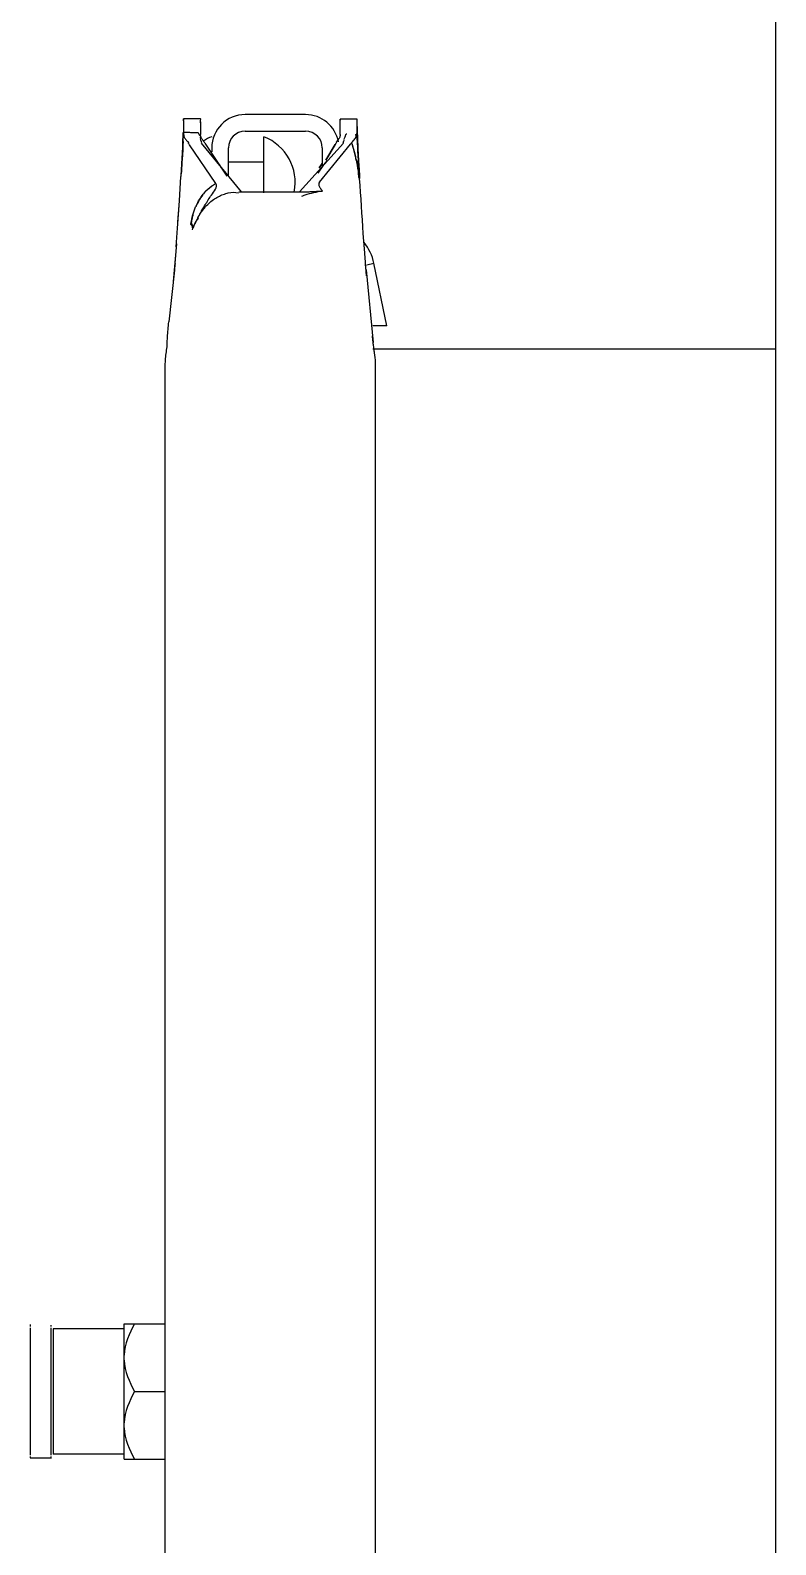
# Model space of a CAD drawing. Header units: millimetres. Extents: x 6781 to 13993, y -7973 to 4183.
# Drawn here: x 8180 to 8251.5, y 49 to 194.3 of the extents above; entities that cross this region are included whole.
import ezdxf

# ---------------------------------------------------------------- set-up
doc = ezdxf.new("R2010")
doc.units = ezdxf.units.MM
doc.header["$LTSCALE"] = 307.34
doc.layers.get('0').update_dxf_attribs({"linetype": 'CONTINUOUS'})

msp = doc.modelspace()

# ---------------------------------------------------------------- linework, layer by layer
at = {"linetype": 'Continuous', "lineweight": 25}
for p, q in [((8251.48429, -226.80211), (8251.48429, 354.18138)), ((8206.42559, 186.18964), (8200.62559, 186.18964)), ((8194.7247, 185.80865), (8196.3247, 185.80865)), ((8194.73559, 184.47859), (8194.73559, 185.49695)), ((8196.33559, 185.49695), (8196.33559, 184.46264)), ((8200.62559, 184.58964), (8206.42559, 184.58964)), ((8209.73583, 184.43854), (8209.73559, 185.48586)), ((8209.74654, 185.79756), (8211.34654, 185.79756)), ((8211.33559, 185.48586), (8211.33591, 184.3819)), ((8211.47908, 182.25005), (8211.36538, 185.45504)), ((8194.67115, 184.4822), (8194.59203, 182.24864)), ((8194.66745, 183.22888), (8194.64378, 182.84178)), ((8194.65457, 183.01784), (8194.66749, 183.2288)), ((8194.68982, 183.5986), (8194.66746, 183.22894)), ((8194.73559, 184.47848), (8194.73468, 184.34712)), ((8195.00465, 184.46962), (8194.73559, 184.47848)), ((8194.9018, 184.47356), (8194.73593, 184.47954)), ((8195.20557, 184.4628), (8194.9018, 184.47356)), ((8195.27184, 184.46064), (8195.00465, 184.46962)), ((8195.53717, 184.45153), (8195.27184, 184.46064)), ((8197.81214, 179.58307), (8195.29367, 183.2913)), ((8195.73445, 184.44617), (8195.53731, 184.45192)), ((8196.37361, 184.09947), (8196.3062, 183.98205)), ((8196.3062, 183.98205), (8196.34425, 183.8651)), ((8196.33503, 184.35639), (8196.33433, 184.2981)), ((8196.34404, 184.20236), (8196.33433, 184.2981)), ((8196.33559, 184.46264), (8196.33503, 184.35639)), ((8196.37361, 184.09947), (8196.34404, 184.20236)), ((8196.38553, 183.7308), (8196.34425, 183.8651)), ((8196.43197, 183.5646), (8196.38553, 183.7308)), ((8196.42868, 183.43509), (8200.23559, 178.7816)), ((8196.77517, 183.4527), (8198.87858, 180.29302)), ((8202.42559, 178.69033), (8202.42559, 184.06964)), ((8205.83559, 178.7816), (8210.04999, 183.43509)), ((8207.74322, 179.72358), (8210.72286, 183.36433)), ((8209.2588, 183.31608), (8208.36591, 181.82367)), ((8208.36614, 181.81597), (8209.2588, 183.31608)), ((8209.73654, 184.36493), (8209.73583, 184.43854)), ((8209.73774, 184.28569), (8209.73654, 184.36493)), ((8210.10613, 183.73258), (8210.11157, 183.75107)), ((8211.39037, 183.47), (8211.33591, 184.38199)), ((8211.41519, 183.05924), (8211.39037, 183.47)), ((8194.59203, 182.24864), (8194.47752, 180.24325)), ((8194.58549, 181.91013), (8194.56442, 181.58038)), ((8194.56445, 181.58065), (8194.58546, 181.90986)), ((8194.61077, 182.31028), (8194.58549, 181.91013)), ((8194.64378, 182.84178), (8194.61077, 182.31028)), ((8194.64374, 182.84172), (8194.65457, 183.01784)), ((8197.42559, 182.98964), (8197.42559, 182.60706)), ((8199.02559, 180.26068), (8199.02559, 182.98964)), ((8199.02559, 181.66964), (8202.42559, 181.66964)), ((8208.02559, 182.98964), (8208.02559, 181.17339)), ((8211.41516, 183.05915), (8211.42685, 182.86787)), ((8211.43204, 182.78291), (8211.41519, 183.05924)), ((8211.44451, 182.5798), (8211.43204, 182.78291)), ((8211.59289, 180.25515), (8211.47908, 182.25005)), ((8211.51349, 181.48115), (8211.49938, 181.70277)), ((8194.32381, 177.90758), (8194.47838, 180.25639)), ((8194.32383, 177.90758), (8194.47752, 180.24328)), ((8208.02559, 181.5442), (8207.72671, 181.09523)), ((8207.72671, 181.09523), (8207.88134, 181.31865)), ((8208.02559, 181.4585), (8207.72773, 181.0944)), ((8207.88134, 181.31865), (8208.02559, 181.50862)), ((8211.5347, 181.1507), (8211.51349, 181.48115)), ((8211.57575, 180.51779), (8211.5347, 181.1507)), ((8211.57571, 180.51831), (8211.59289, 180.25516)), ((8211.59288, 180.25523), (8211.57575, 180.51779)), ((8211.5929, 180.25515), (8211.57576, 180.51762)), ((8211.60539, 180.06402), (8211.59288, 180.25523)), ((8211.59289, 180.25515), (8211.60539, 180.06401)), ((8200.02733, 178.7816), (8206.04385, 178.7816)), ((8194.14988, 175.29579), (8194.32383, 177.90758)), ((8194.18923, 175.88389), (8194.32381, 177.90758)), ((8195.88583, 177.33958), (8195.88502, 177.33768)), ((8195.4518, 175.79981), (8195.43184, 175.65693)), ((8194.02855, 173.49488), (8194.14987, 175.29579)), ((8212.05366, 173.32379), (8211.9558, 174.77476)), ((8194.04746, 173.79196), (8193.72888, 170.18039)), ((8212.27417, 170.70948), (8212.05494, 173.32388)), ((8193.92294, 171.90922), (8193.97323, 172.67755)), ((8212.13502, 172.12062), (8212.14871, 171.91441)), ((8212.2881, 171.79035), (8212.97299, 171.93045)), ((8214.21269, 165.91245), (8212.97302, 171.9303)), ((8193.84356, 171.25261), (8193.31393, 166.30084)), ((8212.21655, 171.29306), (8212.90271, 164.34333)), ((8214.21269, 165.91245), (8212.87723, 165.91278)), ((8212.87691, 164.62652), (8212.84752, 164.90228)), ((8212.90271, 164.34333), (8212.87704, 164.62538)), ((8212.90852, 164.17781), (8212.90271, 164.34333)), ((8251.48429, 163.6896), (8212.87691, 163.6896)), ((8212.92492, 163.91733), (8212.93961, 163.79516)), ((8192.97292, -38.41181), (8192.97292, 162.15572)), ((8213.09826, 162.15012), (8213.09826, -38.41181)), ((8180.03559, 70.12592), (8180.03559, 70.12107)), ((8180.03559, 70.10537), (8180.03559, 70.09084)), ((8180.03559, 70.0595), (8180.03559, 70.03534)), ((8180.03559, 69.98849), (8180.03559, 69.9548)), ((8180.03559, 69.89263), (8180.03559, 69.84953)), ((8180.03559, 69.77228), (8180.03559, 57.60699)), ((8182.03559, 70.03534), (8182.03559, 70.0595)), ((8182.03559, 69.9548), (8182.03559, 69.98849)), ((8182.03559, 69.84953), (8182.03559, 69.89263)), ((8182.03559, 57.60699), (8182.03559, 69.77228)), ((8189.03559, 57.19011), (8189.03559, 70.18916)), ((8189.03559, 70.18916), (8192.97292, 70.18916)), ((8182.23559, 69.68964), (8182.23559, 57.68964)), ((8189.03559, 69.68964), (8182.23559, 69.68964)), ((8190.03504, 63.68964), (8192.97292, 63.68964)), ((8180.03559, 57.52974), (8180.03559, 57.48664)), ((8180.03559, 57.42447), (8180.03559, 57.39078)), ((8180.03559, 57.34393), (8180.03559, 57.31977)), ((8180.03559, 57.31586), (8182.03559, 57.31586)), ((8182.03559, 57.48664), (8182.03559, 57.52974)), ((8182.03559, 57.39078), (8182.03559, 57.42447)), ((8182.03559, 57.31977), (8182.03559, 57.34393)), ((8182.03559, 57.2739), (8182.03559, 57.28843)), ((8182.03559, 57.25335), (8182.03559, 57.2582)), ((8189.03559, 57.68964), (8182.23559, 57.68964)), ((8189.03559, 57.19011), (8192.97292, 57.19011))]:
    msp.add_line(p, q, dxfattribs=at)
for points in [[(8195.29367, 183.2913), (8195.24787, 183.35708), (8195.20067, 183.42171), (8195.15223, 183.48519)], [(8196.12397, 184.43878), (8195.93006, 184.44163), (8195.73445, 184.44617)], [(8196.47952, 183.46838), (8196.43821, 183.54675), (8196.43526, 183.56357)], [(8196.77516, 183.4527), (8196.73685, 183.50911), (8196.69786, 183.56426), (8196.65818, 183.61812)], [(8209.2588, 183.31608), (8209.30784, 183.39591), (8209.35862, 183.47425), (8209.41116, 183.551)], [(8210.0614, 183.45351), (8210.0124, 183.48299), (8210.04408, 183.53105), (8210.05688, 183.6034)], [(8210.05688, 183.6034), (8210.08488, 183.65712), (8210.10613, 183.73258)], [(8210.72309, 183.36457), (8210.75845, 183.40711), (8210.79551, 183.45026), (8210.83431, 183.49405)], [(8197.96574, 181.61389), (8198.18984, 181.31876), (8198.34446, 181.09535)], [(8207.62297, 180.58188), (8208.1598, 181.37056), (8208.47533, 181.75099)], [(8195.65093, 175.34187), (8195.65122, 175.36755), (8195.64972, 175.39378)], [(8193.12703, 163.76782), (8193.14254, 163.90029), (8193.15285, 164.03918), (8193.15802, 164.18443)], [(8212.90852, 164.17781), (8212.91457, 164.04489), (8212.92492, 163.91733)]]:
    msp.add_lwpolyline(points, dxfattribs=at)
for centre, radius, start, end in [((8200.62559, 182.98964), 3.2, 90, 180), ((8206.42559, 182.98964), 3.2, 10.8772829, 90), ((8200.62559, 182.98964), 1.6, 90, 180), ((8206.42559, 182.98964), 1.6, 0, 90), ((8197.11268, 184.89312), 1.08453, 213.6988219, 218.2130846), ((8199.15226, 179.66964), 4.72667, 111.426246, 122.2540036), ((8200.69893, 179.66964), 4.72667, 348.9444826, 68.573754), ((8174.24548, 172.02593), 38.34399, 17.1867557, 17.4026961), ((8826.29183, 220.55836), 616.01908, 183.36669648, 183.48994947), ((8759.39193, 216.41185), 548.99083, 183.5030213, 183.6528682), ((8199.48555, 179.29204), 12.08158, 8.1116096, 9.2670656), ((8195.25012, 178.74495), 16.35242, 6.2001504, 6.7174147), ((8187.4991, 177.97021), 24.14219, 5.0094732, 5.4169913), ((8200.80113, 175.23394), 5.34738, 144.1065616, 152.6431307), ((8199.74227, 173.95136), 4.32132, 153.987813, 156.6595023), ((8199.80249, 173.92228), 4.3882, 152.1095037, 153.9913158), ((8199.81328, 173.91679), 4.40031, 147.5948438, 152.1120851), ((8199.71234, 173.96487), 4.28849, 158.6941253, 161.2708932), ((8199.70656, 173.96723), 4.28226, 156.6650961, 158.6955017), ((8208.46533, 171.01341), 4.6, 11.4973386, 39.25498)]:
    msp.add_arc(centre, radius, start, end, dxfattribs=at)
for points, knots in [([(8194.73026, 185.77309), (8194.72209, 185.77309), (8194.73563, 185.71722), (8194.72402, 185.69545), (8194.7229, 185.66876)], [0, 0, 0, 0, 0.234234439, 1, 1, 1, 1]), ([(8194.73446, 185.68339), (8194.73413, 185.70504), (8194.72506, 185.72431), (8194.73857, 185.77309), (8194.73026, 185.77309)], [0, 0, 0, 0, 0.722746735, 1, 1, 1, 1]), ([(8194.73559, 185.49695), (8194.73559, 185.52994), (8194.73545, 185.59209), (8194.73492, 185.65424), (8194.73446, 185.68339)], [0, 0, 0, 0, 0.5308611, 1, 1, 1, 1]), ([(8196.3247, 185.80865), (8196.34331, 185.80865), (8196.29933, 185.59038), (8196.33288, 185.50844), (8196.33019, 185.38596)], [0, 0, 0, 0, 0.131846206, 1, 1, 1, 1]), ([(8209.73672, 185.6723), (8209.73706, 185.69395), (8209.74612, 185.71322), (8209.73264, 185.762), (8209.74095, 185.762)], [0, 0, 0, 0, 0.722734512, 1, 1, 1, 1]), ([(8209.73559, 185.48586), (8209.73559, 185.51885), (8209.73574, 185.581), (8209.73627, 185.64315), (8209.73672, 185.6723)], [0, 0, 0, 0, 0.530860896, 1, 1, 1, 1]), ([(8209.74095, 185.762), (8209.74912, 185.762), (8209.73564, 185.70614), (8209.74724, 185.68436), (8209.74837, 185.65767)], [0, 0, 0, 0, 0.234252534, 1, 1, 1, 1]), ([(8211.34654, 185.79756), (8211.32784, 185.79756), (8211.37151, 185.5807), (8211.33821, 185.4992), (8211.34086, 185.3778)], [0, 0, 0, 0, 0.133460482, 1, 1, 1, 1]), ([(8194.73468, 184.34712), (8194.73369, 184.26772), (8194.75528, 184.07672), (8194.85391, 183.90919), (8194.92048, 183.82284)], [0, 0, 0, 0, 0.421394706, 1, 1, 1, 1]), ([(8194.92048, 183.82284), (8194.94943, 183.78528), (8195.0165, 183.70754), (8195.09012, 183.63606), (8195.13094, 183.59908)], [0, 0, 0, 0, 0.462656383, 1, 1, 1, 1]), ([(8195.13094, 183.59908), (8195.1483, 183.58334), (8195.18454, 183.55147), (8195.22162, 183.52059), (8195.24087, 183.50495)], [0, 0, 0, 0, 0.485787364, 1, 1, 1, 1]), ([(8195.66828, 184.44837), (8195.59111, 184.45046), (8195.43686, 184.45502), (8195.28264, 184.46015), (8195.20557, 184.4628)], [0, 0, 0, 0, 0.500280507, 1, 1, 1, 1]), ([(8196.12397, 184.43878), (8196.04798, 184.43986), (8195.89607, 184.4426), (8195.74418, 184.44632), (8195.66828, 184.44837)], [0, 0, 0, 0, 0.500259135, 1, 1, 1, 1]), ([(8196.12397, 184.43878), (8196.13669, 184.41545), (8196.16381, 184.36535), (8196.19351, 184.31667), (8196.21039, 184.2914)], [0, 0, 0, 0, 0.466546885, 1, 1, 1, 1]), ([(8196.26055, 184.22225), (8196.2769, 184.2015), (8196.31301, 184.15904), (8196.35226, 184.11947), (8196.37361, 184.09947)], [0, 0, 0, 0, 0.474528032, 1, 1, 1, 1]), ([(8196.48857, 183.86722), (8196.46503, 183.90644), (8196.42285, 183.98202), (8196.38761, 184.06122), (8196.37361, 184.09947)], [0, 0, 0, 0, 0.528980608, 1, 1, 1, 1]), ([(8196.65818, 183.61812), (8196.62688, 183.65983), (8196.56811, 183.74137), (8196.51346, 183.82578), (8196.48857, 183.86722)], [0, 0, 0, 0, 0.518916042, 1, 1, 1, 1]), ([(8209.45823, 183.67022), (8209.44157, 183.65209), (8209.4063, 183.61504), (8209.3699, 183.5791), (8209.35077, 183.56073)], [0, 0, 0, 0, 0.481487979, 1, 1, 1, 1]), ([(8209.58855, 183.83021), (8209.56998, 183.80378), (8209.52817, 183.74903), (8209.48293, 183.69711), (8209.45823, 183.67022)], [0, 0, 0, 0, 0.469458212, 1, 1, 1, 1]), ([(8209.73774, 184.28569), (8209.7388, 184.21686), (8209.72256, 184.05254), (8209.64219, 183.90652), (8209.58855, 183.83021)], [0, 0, 0, 0, 0.424671645, 1, 1, 1, 1]), ([(8210.1275, 183.80551), (8210.15365, 183.89243), (8210.19943, 184.04822), (8210.25161, 184.20378), (8210.28569, 184.26728)], [0, 0, 0, 0, 0.557467154, 1, 1, 1, 1]), ([(8210.28569, 184.26728), (8210.2963, 184.28706), (8210.31474, 184.31924), (8210.34857, 184.34332), (8210.36357, 184.34412)], [0, 0, 0, 0, 0.599164731, 1, 1, 1, 1]), ([(8210.83431, 183.49405), (8210.88804, 183.55367), (8210.99281, 183.67069), (8211.09285, 183.79204), (8211.13852, 183.85382)], [0, 0, 0, 0, 0.510904657, 1, 1, 1, 1]), ([(8210.83436, 183.49401), (8210.8593, 183.40401), (8210.91315, 183.22524), (8210.96998, 183.04744), (8210.99791, 182.95844)], [0, 0, 0, 0, 0.500320351, 1, 1, 1, 1]), ([(8211.00363, 182.93731), (8210.98312, 183.00723), (8210.94149, 183.14697), (8210.89883, 183.2864), (8210.87728, 183.35609)], [0, 0, 0, 0, 0.499730656, 1, 1, 1, 1]), ([(8211.13852, 183.85382), (8211.17634, 183.90499), (8211.23704, 183.99448), (8211.28061, 184.10046), (8211.28023, 184.14616)], [0, 0, 0, 0, 0.582033855, 1, 1, 1, 1]), ([(8211.28023, 184.14616), (8211.28003, 184.17076), (8211.25969, 184.22932), (8211.20201, 184.24932), (8211.17211, 184.25562)], [0, 0, 0, 0, 0.44611935, 1, 1, 1, 1]), ([(8210.99791, 182.95844), (8211.02691, 182.86606), (8211.08371, 182.68158), (8211.13287, 182.49478), (8211.15396, 182.40093)], [0, 0, 0, 0, 0.501619732, 1, 1, 1, 1]), ([(8211.14612, 182.42993), (8211.12348, 182.51468), (8211.07695, 182.68409), (8211.02838, 182.85292), (8211.00363, 182.93731)], [0, 0, 0, 0, 0.499375648, 1, 1, 1, 1]), ([(8211.273, 181.92257), (8211.2534, 182.00742), (8211.21246, 182.17689), (8211.16864, 182.34563), (8211.14612, 182.42993)], [0, 0, 0, 0, 0.49951571, 1, 1, 1, 1]), ([(8211.15396, 182.40093), (8211.16477, 182.35283), (8211.18459, 182.25627), (8211.19999, 182.15889), (8211.20638, 182.11006)], [0, 0, 0, 0, 0.500239133, 1, 1, 1, 1]), ([(8211.20638, 182.11006), (8211.21251, 182.06321), (8211.22239, 181.96894), (8211.22674, 181.87422), (8211.22739, 181.82673)], [0, 0, 0, 0, 0.498648784, 1, 1, 1, 1]), ([(8211.40204, 181.28145), (8211.38387, 181.38902), (8211.34389, 181.60338), (8211.29751, 181.81644), (8211.273, 181.92257)], [0, 0, 0, 0, 0.500382786, 1, 1, 1, 1]), ([(8211.29727, 181.82072), (8211.31904, 181.72352), (8211.35917, 181.52963), (8211.39359, 181.33467), (8211.40945, 181.23761)], [0, 0, 0, 0, 0.50321438, 1, 1, 1, 1]), ([(8211.45242, 180.95059), (8211.44483, 181.00591), (8211.42892, 181.11634), (8211.41131, 181.2265), (8211.40204, 181.28145)], [0, 0, 0, 0, 0.500502879, 1, 1, 1, 1]), ([(8211.44625, 180.99677), (8211.45433, 180.94018), (8211.46967, 180.82725), (8211.48363, 180.71414), (8211.49028, 180.65773)], [0, 0, 0, 0, 0.501598196, 1, 1, 1, 1]), ([(8211.50689, 180.51104), (8211.51164, 180.46737), (8211.52078, 180.38015), (8211.52933, 180.29288), (8211.53347, 180.24932)], [0, 0, 0, 0, 0.500999211, 1, 1, 1, 1]), ([(8197.39061, 179.30995), (8197.45778, 179.36012), (8197.59525, 179.45609), (8197.73893, 179.54253), (8197.81214, 179.58307)], [0, 0, 0, 0, 0.500467068, 1, 1, 1, 1]), ([(8197.62438, 179.45737), (8197.59193, 179.43567), (8197.52711, 179.39212), (8197.46274, 179.3479), (8197.43074, 179.3255)], [0, 0, 0, 0, 0.499877411, 1, 1, 1, 1]), ([(8197.8122, 179.58313), (8197.78103, 179.56205), (8197.71844, 179.52011), (8197.65574, 179.47834), (8197.62438, 179.45737)], [0, 0, 0, 0, 0.499361787, 1, 1, 1, 1]), ([(8206.04385, 178.7816), (8206.12892, 178.7816), (8206.29869, 178.78333), (8206.4684, 178.78778), (8206.55305, 178.7905)], [0, 0, 0, 0, 0.501090023, 1, 1, 1, 1]), ([(8206.55305, 178.7905), (8206.6843, 178.79472), (8206.94575, 178.80552), (8207.2071, 178.81831), (8207.3373, 178.82447)], [0, 0, 0, 0, 0.501865945, 1, 1, 1, 1]), ([(8207.3373, 178.82447), (8207.45458, 178.83002), (8207.6882, 178.84073), (8207.92195, 178.8486), (8208.03837, 178.85125)], [0, 0, 0, 0, 0.502038181, 1, 1, 1, 1]), ([(8207.74313, 179.72378), (8207.68875, 179.65731), (8207.65377, 179.44983), (8207.73812, 179.27945), (8207.78856, 179.19309)], [0, 0, 0, 0, 0.462030037, 1, 1, 1, 1]), ([(8207.78856, 179.19309), (8207.8052, 179.1646), (8207.84054, 179.10934), (8207.87951, 179.05661), (8207.89963, 179.03107)], [0, 0, 0, 0, 0.503681883, 1, 1, 1, 1]), ([(8207.89963, 179.03107), (8207.924, 179.00013), (8207.9723, 178.94329), (8208.02462, 178.8901), (8208.05038, 178.86621)], [0, 0, 0, 0, 0.528593209, 1, 1, 1, 1]), ([(8195.88533, 177.33755), (8195.90691, 177.38783), (8195.95153, 177.4878), (8195.9991, 177.58642), (8196.02362, 177.63538)], [0, 0, 0, 0, 0.49978631, 1, 1, 1, 1]), ([(8196.05179, 177.69123), (8196.02202, 177.63364), (8195.96461, 177.51737), (8195.9114, 177.39913), (8195.88583, 177.33958)], [0, 0, 0, 0, 0.500101732, 1, 1, 1, 1]), ([(8196.70613, 178.67133), (8196.66456, 178.62259), (8196.58361, 178.5233), (8196.50669, 178.42087), (8196.46917, 178.36901)], [0, 0, 0, 0, 0.500183416, 1, 1, 1, 1]), ([(8196.57552, 177.1581), (8196.61219, 177.22158), (8196.68637, 177.34796), (8196.76192, 177.47354), (8196.79993, 177.53615)], [0, 0, 0, 0, 0.500217895, 1, 1, 1, 1]), ([(8198.53049, 178.52538), (8198.61051, 178.55357), (8198.77089, 178.60983), (8198.93363, 178.65938), (8199.01603, 178.68081)], [0, 0, 0, 0, 0.499097611, 1, 1, 1, 1]), ([(8206.33722, 178.45022), (8206.28748, 178.4336), (8206.18942, 178.40003), (8206.09189, 178.36492), (8206.04385, 178.34719)], [0, 0, 0, 0, 0.505965921, 1, 1, 1, 1]), ([(8195.51727, 175.71377), (8195.50724, 175.72845), (8195.48609, 175.75802), (8195.46383, 175.78676), (8195.45221, 175.80125)], [0, 0, 0, 0, 0.489053981, 1, 1, 1, 1]), ([(8195.53632, 176.24823), (8195.51979, 176.17416), (8195.48929, 176.02558), (8195.46377, 175.87607), (8195.45225, 175.8012)], [0, 0, 0, 0, 0.500426277, 1, 1, 1, 1]), ([(8195.62854, 176.61214), (8195.61141, 176.55191), (8195.57893, 176.43103), (8195.54994, 176.30926), (8195.53632, 176.24823)], [0, 0, 0, 0, 0.500357054, 1, 1, 1, 1]), ([(8195.76113, 175.65968), (8195.78142, 175.70797), (8195.82524, 175.8033), (8195.87697, 175.89467), (8195.90508, 175.93893)], [0, 0, 0, 0, 0.499727936, 1, 1, 1, 1]), ([(8195.90508, 175.93893), (8195.93822, 175.99112), (8196.01193, 176.09314), (8196.09913, 176.18408), (8196.14644, 176.22669)], [0, 0, 0, 0, 0.492642755, 1, 1, 1, 1]), ([(8196.09819, 176.27492), (8196.13784, 176.35282), (8196.21799, 176.50819), (8196.30007, 176.66255), (8196.34165, 176.73944)], [0, 0, 0, 0, 0.49997117, 1, 1, 1, 1]), ([(8196.34165, 176.73944), (8196.3796, 176.8096), (8196.45654, 176.94972), (8196.53545, 177.08875), (8196.57552, 177.1581)], [0, 0, 0, 0, 0.498992788, 1, 1, 1, 1]), ([(8195.53563, 175.50139), (8195.52126, 175.52742), (8195.4885, 175.58026), (8195.45156, 175.63023), (8195.43147, 175.65557)], [0, 0, 0, 0, 0.479028095, 1, 1, 1, 1]), ([(8195.43184, 175.65693), (8195.4659, 175.61694), (8195.53367, 175.55447), (8195.59095, 175.47098), (8195.59524, 175.42957)], [0, 0, 0, 0, 0.55785166, 1, 1, 1, 1]), ([(8195.55384, 175.65678), (8195.54813, 175.66631), (8195.53622, 175.68549), (8195.52374, 175.70431), (8195.51727, 175.71377)], [0, 0, 0, 0, 0.492230424, 1, 1, 1, 1]), ([(8195.61313, 175.22486), (8195.61507, 175.26931), (8195.60057, 175.36679), (8195.56083, 175.45576), (8195.53563, 175.50139)], [0, 0, 0, 0, 0.460509847, 1, 1, 1, 1]), ([(8195.64905, 175.40056), (8195.64455, 175.4426), (8195.62093, 175.5323), (8195.5792, 175.61443), (8195.55384, 175.65678)], [0, 0, 0, 0, 0.46130561, 1, 1, 1, 1]), ([(8195.59524, 175.42957), (8195.59715, 175.41103), (8195.59181, 175.36764), (8195.57156, 175.32958), (8195.55858, 175.30964)], [0, 0, 0, 0, 0.439248997, 1, 1, 1, 1]), ([(8195.59161, 175.14842), (8195.61619, 175.23494), (8195.66611, 175.40749), (8195.72637, 175.577), (8195.76113, 175.65968)], [0, 0, 0, 0, 0.500694677, 1, 1, 1, 1]), ([(8193.9216, 171.89764), (8193.90683, 171.79732), (8193.87947, 171.58243), (8193.85582, 171.36714), (8193.84356, 171.25261)], [0, 0, 0, 0, 0.468176586, 1, 1, 1, 1]), ([(8212.17277, 171.71487), (8212.16901, 171.74827), (8212.16147, 171.81339), (8212.15337, 171.87845), (8212.14925, 171.91012)], [0, 0, 0, 0, 0.512710694, 1, 1, 1, 1]), ([(8212.21655, 171.29306), (8212.20934, 171.36602), (8212.19532, 171.50668), (8212.18038, 171.64726), (8212.17277, 171.71487)], [0, 0, 0, 0, 0.518641877, 1, 1, 1, 1]), ([(8193.15802, 164.18443), (8193.15989, 164.28991), (8193.16654, 164.50592), (8193.17778, 164.72173), (8193.18448, 164.83212)], [0, 0, 0, 0, 0.48820397, 1, 1, 1, 1]), ([(8212.87688, 164.62654), (8212.87031, 164.68397), (8212.85556, 164.80002), (8212.83838, 164.91573), (8212.82918, 164.97417)], [0, 0, 0, 0, 0.494223774, 1, 1, 1, 1]), ([(8192.973, 162.15662), (8192.973, 162.25452), (8192.9956, 162.79413), (8193.06569, 163.33025), (8193.12703, 163.76782)], [0, 0, 0, 0, 0.181379195, 1, 1, 1, 1]), ([(8212.93961, 163.79516), (8212.95625, 163.67723), (8212.98692, 163.45152), (8213.01472, 163.22544), (8213.0271, 163.11747)], [0, 0, 0, 0, 0.522886036, 1, 1, 1, 1])]:
    msp.add_open_spline(points, degree=3, knots=knots, dxfattribs=at)
for points in [[(8194.66749, 183.2288), (8194.69025, 183.60159), (8194.71266, 183.97439), (8194.73469, 184.34722)], [(8194.58546, 181.90986), (8194.60517, 182.22046), (8194.62458, 182.53108), (8194.64374, 182.84172)], [(8211.49938, 181.70277), (8211.48083, 181.9951), (8211.46254, 182.28744), (8211.44451, 182.5798)], [(8194.49513, 180.51266), (8194.5184, 180.86865), (8194.54161, 181.22464), (8194.56445, 181.58065)], [(8194.56442, 181.58038), (8194.54158, 181.22446), (8194.51839, 180.86855), (8194.49513, 180.51266)], [(8211.54911, 180.07834), (8211.52182, 180.3696), (8211.49218, 180.66078), (8211.45242, 180.95059)], [(8211.51645, 181.43488), (8211.53598, 181.12934), (8211.55579, 180.82382), (8211.57571, 180.51831)], [(8197.43074, 179.3255), (8197.16414, 179.13892), (8196.9173, 178.91891), (8196.70613, 178.67133)], [(8196.70828, 178.66976), (8196.91193, 178.90597), (8197.14073, 179.12333), (8197.39061, 179.30995)], [(8197.399, 178.47434), (8197.62605, 178.79686), (8198.03375, 179.25681), (8197.8122, 179.58313)], [(8199.01603, 178.68081), (8199.32881, 178.76213), (8199.68301, 178.78417), (8199.9855, 178.6704)], [(8208.03463, 178.8586), (8207.46228, 178.75337), (8206.8892, 178.63458), (8206.33722, 178.45022)], [(8211.9558, 174.77476), (8211.83749, 176.53774), (8211.72071, 178.30083), (8211.60539, 180.06401)], [(8195.61518, 176.56333), (8195.68781, 176.82684), (8195.77755, 177.08637), (8195.88533, 177.33755)], [(8196.02362, 177.63538), (8196.20883, 178.00506), (8196.43829, 178.3566), (8196.70828, 178.66976)], [(8196.09822, 176.2749), (8196.27698, 176.62596), (8196.49482, 176.96038), (8196.74853, 177.26176)], [(8196.74853, 177.26176), (8196.99189, 177.55083), (8197.27206, 177.81362), (8197.58094, 178.0313)], [(8196.79993, 177.53615), (8196.99247, 177.85333), (8197.18541, 178.17093), (8197.399, 178.47434)], [(8197.58094, 178.0313), (8197.87259, 178.23684), (8198.19395, 178.40686), (8198.53049, 178.52538)], [(8195.43139, 175.65552), (8195.47249, 175.96151), (8195.53315, 176.26569), (8195.61518, 176.56333)], [(8193.18448, 164.83212), (8193.21424, 165.32269), (8193.26166, 165.81216), (8193.31393, 166.30084)], [(8213.0271, 163.11747), (8213.06389, 162.79655), (8213.09818, 162.47403), (8213.09819, 162.15101)], [(8190.03504, 70.18916), (8189.50689, 69.27437), (8189.08804, 68.23698), (8189.03559, 67.18197)], [(8189.03559, 66.69682), (8189.08804, 65.64182), (8189.50689, 64.60442), (8190.03504, 63.68964)], [(8190.03504, 63.68964), (8189.50689, 62.77485), (8189.08804, 61.73745), (8189.03559, 60.68245)], [(8189.03559, 60.1973), (8189.08804, 59.1423), (8189.50689, 58.1049), (8190.03504, 57.19011)]]:
    msp.add_open_spline(points, degree=3, dxfattribs=at)

doc.saveas('drawing.dxf')
